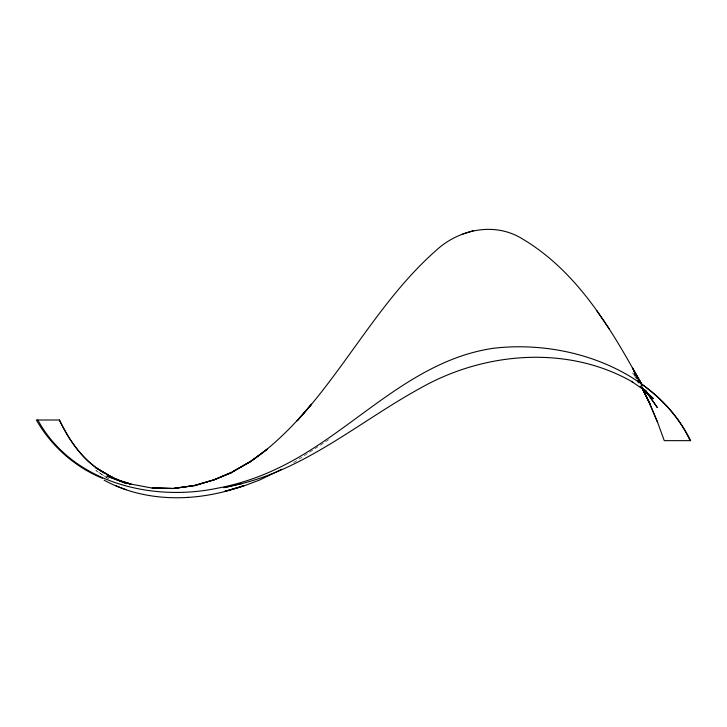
<?xml version="1.0" encoding="UTF-8"?>
<svg xmlns="http://www.w3.org/2000/svg" width="727" height="727" viewBox="0 0 727 727"><rect width="100%" height="100%" fill="white"/><g stroke="black" fill="none" stroke-linecap="round" stroke-linejoin="round"><path stroke-width="0.55" stroke-dasharray="3.63 2.73" d="M328.595 439.735L293.535 462.681M108.896 479.057L95.9 470.542L108.786 478.929M636.398 378.613L632.708 372.942L636.379 378.594"/><path stroke-width="1.09" d="M267.1 449.295L267.563 448.968L250.433 461.681C273.643 445.787 293.472 425.613 311.556 404.194L297.116 420.797C346.634 366.871 380.539 299.524 435.737 250.751C458.982 229.032 495.269 221.508 523.049 239.283C578.283 272.325 611.852 330.149 641.968 385.074L632.526 368.016L641.932 384.647M267.563 448.968L250.797 461.145L232.576 471.841L250.951 461.391L232.64 471.732L214.201 479.738L194.309 485.727L213.974 479.875L232.476 472.286L213.974 479.875L194.018 485.527L173.48 488.544L193.491 485.727L172.89 488.38L152.116 488.108L172.072 488.526L151.234 487.908L129.57 483.855L119.628 480.638L131.269 484.318L121.391 481.21L111.322 476.994L121.391 481.21L130.76 484.137L120.864 480.992M281.822 469.269L259.457 480.102L242.754 486.354L224.416 491.479L243.69 485.691C198.934 501.857 146.763 503.447 104.125 480.174M473.559 230.595L462.69 234.085M242.909 483.319C309.175 466.271 361.664 420.279 420.542 388.045C484.346 351.841 567.805 344.771 632.69 382.075L631.499 381.348L643.668 389.727L642.414 388.772L653.382 398.641L640.187 386.146L650.847 396.769L642.295 387.818M223.798 487.726L242.282 483.473L224.479 487.526M186.948 497.486L188.257 497.422M59.414 419.997C68.247 438.699 80.288 456.302 97.182 468.579L89.421 462.281C76.29 450.676 67.038 435.609 59.414 419.997L36.35 419.997C51.208 446.005 74.699 466.898 102.425 478.284M115.875 485.718L125.916 489.698M111.876 477.221L112.803 477.721L95.71 467.643L112.367 477.466M112.803 477.721L96.182 467.87L104.688 473.459M642.868 385.056C662.742 399.468 679.781 418.207 690.059 440.653M643.695 389.327L649.693 395.688L644.649 389.654M638.879 382.765L637.434 381.039L638.797 382.684M645.585 390.881L657.408 407.665L645.576 390.426M609.48 329.24L596.776 310.747M642.677 385.855L634.644 373.696L641.905 384.883M37.822 419.997C71.8 482.428 151.052 501.903 216.71 488.353A241.219 241.219 0 0 0 277.868 468.261C352.268 433.019 408.538 360.756 493.288 348.297C568.223 339.345 655.618 369.889 690.65 440.653L664.269 440.653L657.599 422.351L649.402 402.858L642.568 388.691M642.623 385.746L633.517 370.506L641.923 384.71M641.95 387.536L649.874 403.603L641.886 387.409M642.295 388.318L649.475 403.121L657.599 422.351M641.996 387.527L649.475 403.121M118.174 480.365L106.778 476.012L126.553 483.591L118.174 480.365"/></g></svg>
